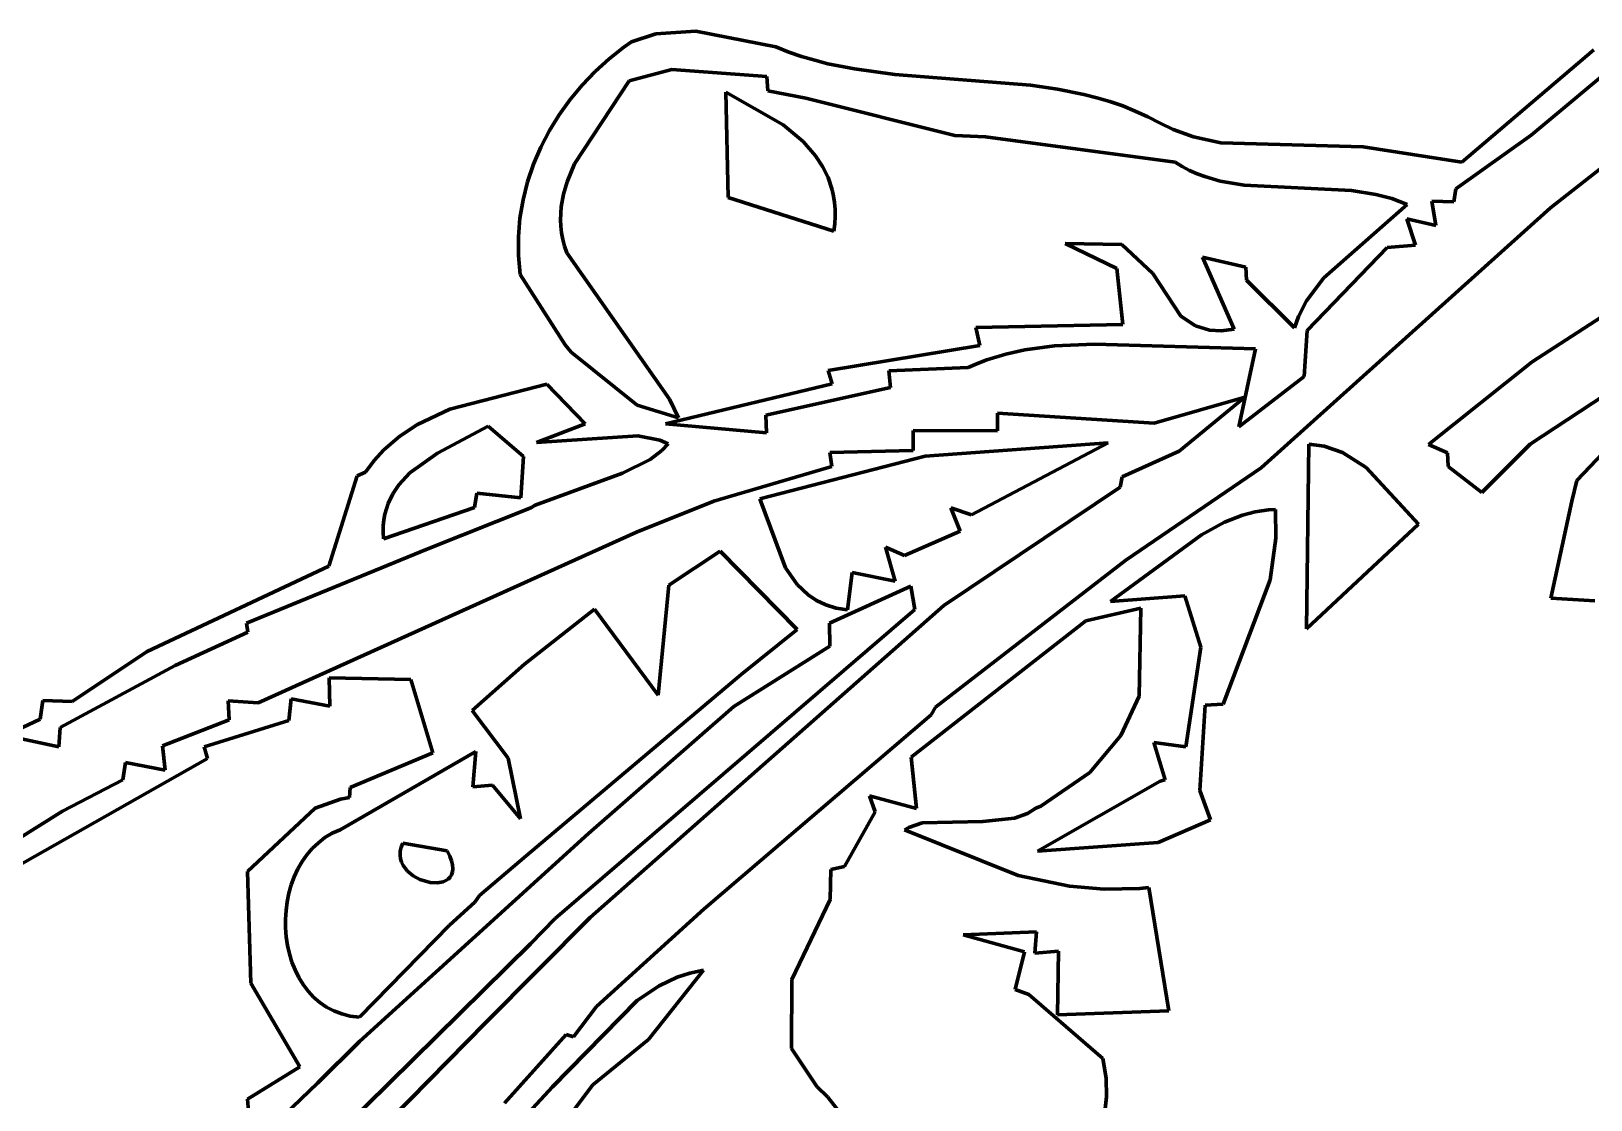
# Model space of a CAD drawing. Header units: millimetres. Extents: x 0 to 7.9, y 0 to 11.
# Drawn here: x 1.765 to 2.807, y 8.06 to 8.774 of the extents above; entities that cross this region are included whole.
import ezdxf

# ---------------------------------------------------------------- set-up
doc = ezdxf.new("R2010")
doc.units = ezdxf.units.MM
doc.layers.add('color#020202ff', color=7, linetype='CONTINUOUS', lineweight=100)
doc.layers.add('color#fefefeff', color=7, linetype='CONTINUOUS', lineweight=100)

msp = doc.modelspace()

# ---------------------------------------------------------------- linework, layer by layer
at = {"layer": 'color#020202ff'}
for p, q in [((2.1661, 8.7666), (2.1823, 8.772)), ((2.1823, 8.772), (2.2091, 8.7737)), ((2.2091, 8.7737), (2.2625, 8.7632)), ((2.1511, 8.7552), (2.1609, 8.763)), ((2.1609, 8.763), (2.1661, 8.7666)), ((2.2625, 8.7632), (2.2711, 8.7598)), ((2.7207, 8.6863), (2.8087, 8.7612)), ((2.1417, 8.7468), (2.1511, 8.7552)), ((2.2711, 8.7598), (2.2797, 8.7569)), ((2.2797, 8.7569), (2.2884, 8.7543)), ((2.2884, 8.7543), (2.2972, 8.752)), ((2.2972, 8.752), (2.315, 8.7485)), ((2.8299, 8.7569), (2.7669, 8.7044)), ((2.1646, 8.7406), (2.128, 8.6851)), ((2.1331, 8.7378), (2.1417, 8.7468)), ((2.1929, 8.7481), (2.1646, 8.7406)), ((2.2565, 8.7435), (2.1929, 8.7481)), ((2.2572, 8.734), (2.2565, 8.7435)), ((2.315, 8.7485), (2.3419, 8.7449)), ((2.3419, 8.7449), (2.4326, 8.7377)), ((2.125, 8.7282), (2.1331, 8.7378)), ((2.2306, 8.6626), (2.229, 8.7331)), ((2.229, 8.7331), (2.2674, 8.7113)), ((2.2824, 8.729), (2.2572, 8.734)), ((2.3819, 8.7042), (2.2824, 8.729)), ((2.4326, 8.7377), (2.4505, 8.7351)), ((2.4505, 8.7351), (2.4681, 8.7315)), ((2.4681, 8.7315), (2.4768, 8.7293)), ((2.4768, 8.7293), (2.4855, 8.7267)), ((2.1177, 8.718), (2.125, 8.7282)), ((2.4855, 8.7267), (2.4941, 8.7238)), ((2.4941, 8.7238), (2.5025, 8.7204)), ((2.5025, 8.7204), (2.5109, 8.7166)), ((2.1112, 8.7074), (2.1177, 8.718)), ((2.2674, 8.7113), (2.2807, 8.7001)), ((2.5109, 8.7166), (2.5192, 8.7123)), ((2.5192, 8.7123), (2.5279, 8.708)), ((2.1055, 8.6964), (2.1112, 8.7074)), ((2.2807, 8.7001), (2.289, 8.6905)), ((2.4025, 8.7033), (2.3819, 8.7042)), ((2.5291, 8.6862), (2.4025, 8.7033)), ((2.5279, 8.708), (2.5413, 8.7031)), ((2.5413, 8.7031), (2.5596, 8.6992)), ((2.5596, 8.6992), (2.6548, 8.6966)), ((2.7669, 8.7044), (2.7167, 8.6686)), ((2.1006, 8.685), (2.1055, 8.6964)), ((2.289, 8.6905), (2.2936, 8.6835)), ((2.6548, 8.6966), (2.7207, 8.6863)), ((2.7799, 8.6557), (2.8253, 8.6913)), ((2.0966, 8.6732), (2.1006, 8.685)), ((2.128, 8.6851), (2.123, 8.6731)), ((2.2936, 8.6835), (2.2973, 8.676)), ((2.5339, 8.6833), (2.5291, 8.6862)), ((2.5388, 8.6808), (2.5339, 8.6833)), ((2.5438, 8.6786), (2.5388, 8.6808)), ((2.5489, 8.6767), (2.5438, 8.6786)), ((2.0936, 8.6612), (2.0966, 8.6732)), ((2.123, 8.6731), (2.1206, 8.6649)), ((2.2973, 8.676), (2.3, 8.6679)), ((2.3, 8.6679), (2.301, 8.6637)), ((2.5592, 8.6737), (2.5489, 8.6767)), ((2.5752, 8.6709), (2.5592, 8.6737)), ((2.6469, 8.6673), (2.5752, 8.6709)), ((2.6632, 8.6647), (2.6469, 8.6673)), ((2.7167, 8.6686), (2.7153, 8.6599)), ((2.0915, 8.6489), (2.0936, 8.6612)), ((2.1191, 8.6565), (2.1186, 8.6479)), ((2.1206, 8.6649), (2.1191, 8.6565)), ((2.3012, 8.6402), (2.2306, 8.6626)), ((2.301, 8.6637), (2.3016, 8.6593)), ((2.3016, 8.6593), (2.302, 8.6548)), ((2.6284, 8.6091), (2.6842, 8.6581)), ((2.6738, 8.662), (2.6632, 8.6647)), ((2.6842, 8.6581), (2.6738, 8.662)), ((2.7153, 8.6599), (2.7005, 8.6602)), ((2.7005, 8.6602), (2.7032, 8.6439)), ((2.0905, 8.6364), (2.0915, 8.6489)), ((2.1186, 8.6479), (2.1188, 8.6436)), ((2.3021, 8.6501), (2.3018, 8.6452)), ((2.302, 8.6548), (2.3021, 8.6501)), ((2.5865, 8.4823), (2.7799, 8.6557)), ((2.7032, 8.6439), (2.6838, 8.6485)), ((2.6838, 8.6485), (2.6896, 8.6309)), ((2.0906, 8.6239), (2.0905, 8.6364)), ((2.1188, 8.6436), (2.1193, 8.6392)), ((2.1193, 8.6392), (2.1202, 8.6347)), ((2.3018, 8.6452), (2.3012, 8.6402)), ((2.1202, 8.6347), (2.1213, 8.6302)), ((2.1213, 8.6302), (2.1229, 8.6257)), ((2.1229, 8.6257), (2.1914, 8.5281)), ((2.4902, 8.6152), (2.4556, 8.6319)), ((2.4556, 8.6319), (2.4935, 8.6314)), ((2.4935, 8.6314), (2.5142, 8.6119)), ((2.6707, 8.6293), (2.6173, 8.5738)), ((2.6896, 8.6309), (2.6707, 8.6293)), ((2.0918, 8.6112), (2.0906, 8.6239)), ((2.4941, 8.5779), (2.4902, 8.6152)), ((2.5686, 8.5749), (2.5474, 8.6228)), ((2.5474, 8.6228), (2.5763, 8.6161)), ((2.5763, 8.6161), (2.5768, 8.6074)), ((2.1217, 8.5644), (2.0918, 8.6112)), ((2.5142, 8.6119), (2.5329, 8.5834)), ((2.5768, 8.6074), (2.6088, 8.5756)), ((2.6168, 8.5937), (2.6284, 8.6091)), ((2.6115, 8.5833), (2.6168, 8.5937)), ((2.8432, 8.602), (2.7675, 8.553)), ((2.5329, 8.5834), (2.5428, 8.577)), ((2.6088, 8.5756), (2.6115, 8.5833)), ((2.3961, 8.5759), (2.4941, 8.5779)), ((2.3986, 8.5639), (2.3961, 8.5759)), ((2.5428, 8.577), (2.5521, 8.5742)), ((2.5521, 8.5742), (2.5599, 8.5737)), ((2.5599, 8.5737), (2.5686, 8.5749)), ((2.6173, 8.5738), (2.6153, 8.5433)), ((2.1258, 8.5595), (2.1217, 8.5644)), ((2.2974, 8.5472), (2.3986, 8.5639)), ((2.4485, 8.5637), (2.4288, 8.5611)), ((2.4752, 8.5648), (2.4485, 8.5637)), ((2.5828, 8.5616), (2.4752, 8.5648)), ((2.7663, 8.498), (2.8759, 8.5702)), ((2.1699, 8.5241), (2.1258, 8.5595)), ((2.3971, 8.5519), (2.3909, 8.5492)), ((2.4033, 8.5543), (2.3971, 8.5519)), ((2.416, 8.5582), (2.4033, 8.5543)), ((2.4288, 8.5611), (2.416, 8.5582)), ((2.5717, 8.5095), (2.5828, 8.5616)), ((2.7675, 8.553), (2.6983, 8.4979)), ((2.3001, 8.5383), (2.2974, 8.5472)), ((2.3909, 8.5492), (2.338, 8.5469)), ((2.338, 8.5469), (2.3391, 8.5358)), ((2.6153, 8.5433), (2.5717, 8.5095)), ((2.0447, 8.5214), (2.1096, 8.538)), ((2.1096, 8.538), (2.135, 8.5116)), ((2.1888, 8.5117), (2.3001, 8.5383)), ((2.3391, 8.5358), (2.2557, 8.5173)), ((2.0232, 8.5112), (2.0447, 8.5214)), ((2.1975, 8.5156), (2.1699, 8.5241)), ((2.1914, 8.5281), (2.1975, 8.5156)), ((2.5151, 8.512), (2.5756, 8.5294)), ((2.5756, 8.5294), (2.5318, 8.4933)), ((2.8468, 8.5258), (2.7975, 8.4737)), ((2.0114, 8.5034), (2.0232, 8.5112)), ((2.135, 8.5116), (2.1027, 8.4992)), ((2.2563, 8.5056), (2.1888, 8.5117)), ((2.2557, 8.5173), (2.2563, 8.5056)), ((2.4104, 8.5069), (2.4105, 8.5187)), ((2.4105, 8.5187), (2.5151, 8.512)), ((2.0006, 8.4942), (2.0114, 8.5034)), ((2.0703, 8.51), (2.0365, 8.492)), ((2.0939, 8.4897), (2.0703, 8.51)), ((2.1027, 8.4992), (2.1702, 8.5036)), ((2.1702, 8.5036), (2.1849, 8.5006)), ((2.1849, 8.5006), (2.1905, 8.4983)), ((2.3541, 8.4937), (2.3542, 8.5071)), ((2.3542, 8.5071), (2.4104, 8.5069)), ((1.9942, 8.4872), (2.0006, 8.4942)), ((2.0365, 8.492), (2.0181, 8.4788)), ((2.0921, 8.4621), (2.0939, 8.4897)), ((2.1862, 8.4937), (2.1786, 8.4877)), ((2.1905, 8.4983), (2.1862, 8.4937)), ((2.3621, 8.4899), (2.2518, 8.4615)), ((2.2985, 8.4925), (2.3541, 8.4937)), ((2.2998, 8.483), (2.2985, 8.4925)), ((2.4845, 8.4988), (2.3621, 8.4899)), ((2.3932, 8.4508), (2.4845, 8.4988)), ((2.5318, 8.4933), (2.4938, 8.4763)), ((2.6184, 8.4981), (2.6168, 8.3747)), ((2.6286, 8.4967), (2.6184, 8.4981)), ((2.6408, 8.4925), (2.6286, 8.4967)), ((2.6567, 8.4825), (2.6408, 8.4925)), ((2.6983, 8.4979), (2.7111, 8.4923)), ((2.7111, 8.4923), (2.7115, 8.483)), ((2.7339, 8.4657), (2.7663, 8.498)), ((1.9828, 8.4769), (1.9884, 8.4794)), ((1.9884, 8.4794), (1.9942, 8.4872)), ((2.1786, 8.4877), (2.1601, 8.4786)), ((2.2211, 8.46), (2.2998, 8.483)), ((2.4961, 8.4206), (2.5865, 8.4823)), ((2.6917, 8.4445), (2.6567, 8.4825)), ((2.7115, 8.483), (2.7339, 8.4657)), ((1.9638, 8.4165), (1.9828, 8.4769)), ((2.0107, 8.4708), (2.0066, 8.4649)), ((2.0181, 8.4788), (2.0107, 8.4708)), ((2.1601, 8.4786), (2.1018, 8.4572)), ((2.4924, 8.4693), (2.3746, 8.3904)), ((2.4938, 8.4763), (2.4924, 8.4693)), ((2.7975, 8.4737), (2.7941, 8.4599)), ((2.0035, 8.4584), (2.0013, 8.4513)), ((2.0066, 8.4649), (2.0035, 8.4584)), ((2.0612, 8.4557), (2.0628, 8.4654)), ((2.0628, 8.4654), (2.0921, 8.4621)), ((2.1694, 8.4393), (2.2211, 8.46)), ((2.2518, 8.4615), (2.2688, 8.4154)), ((2.7941, 8.4599), (2.7801, 8.3953)), ((2.0004, 8.4348), (2.0612, 8.4557)), ((2.0013, 8.4513), (2.0006, 8.4474)), ((2.0988, 8.4555), (2.0301, 8.4282)), ((2.1018, 8.4572), (2.0988, 8.4555)), ((2.3855, 8.44), (2.3794, 8.4554)), ((2.3794, 8.4554), (2.3932, 8.4508)), ((2.5741, 8.4507), (2.562, 8.446)), ((2.5826, 8.4529), (2.5741, 8.4507)), ((2.5915, 8.4541), (2.5826, 8.4529)), ((2.5961, 8.4543), (2.5915, 8.4541)), ((2.5964, 8.4352), (2.5961, 8.4543)), ((1.9168, 8.3254), (2.1694, 8.4393)), ((2.0003, 8.4434), (2.0002, 8.4392)), ((2.0002, 8.4392), (2.0004, 8.4348)), ((2.0006, 8.4474), (2.0003, 8.4434)), ((2.3483, 8.4237), (2.3855, 8.44)), ((2.5468, 8.4374), (2.486, 8.3929)), ((2.562, 8.446), (2.5468, 8.4374)), ((2.6168, 8.3747), (2.6917, 8.4445)), ((2.0301, 8.4282), (1.9089, 8.3784)), ((2.3421, 8.4065), (2.3357, 8.4292)), ((2.3357, 8.4292), (2.3483, 8.4237)), ((2.5926, 8.4074), (2.5964, 8.4352)), ((1.8425, 8.3597), (1.9638, 8.4165)), ((2.2252, 8.4266), (2.1909, 8.4038)), ((2.2767, 8.3743), (2.2252, 8.4266)), ((2.3691, 8.3224), (2.4961, 8.4206)), ((2.2688, 8.4154), (2.2768, 8.4043)), ((2.3104, 8.3875), (2.3134, 8.4123)), ((2.3134, 8.4123), (2.3421, 8.4065)), ((2.5611, 8.3245), (2.5926, 8.4074)), ((2.1909, 8.4038), (2.1839, 8.3305)), ((2.2768, 8.4043), (2.2841, 8.3975)), ((2.2841, 8.3975), (2.2897, 8.3937)), ((2.3525, 8.4033), (2.2984, 8.3784)), ((2.3553, 8.3877), (2.3525, 8.4033)), ((2.486, 8.3929), (2.5355, 8.3968)), ((2.5355, 8.3968), (2.5464, 8.3624)), ((2.1413, 8.3878), (2.0946, 8.3511)), ((2.1151, 8.1813), (2.3553, 8.3877)), ((2.3746, 8.3904), (2.1385, 8.1819)), ((2.1839, 8.3305), (2.1413, 8.3878)), ((2.2897, 8.3937), (2.2959, 8.3907)), ((2.2959, 8.3907), (2.3028, 8.3886)), ((2.3028, 8.3886), (2.3104, 8.3875)), ((2.5062, 8.3885), (2.4696, 8.3801)), ((2.5052, 8.3298), (2.5062, 8.3885)), ((2.7801, 8.3953), (2.8094, 8.3934)), ((1.9089, 8.3784), (1.9098, 8.3726)), ((2.2984, 8.3784), (2.2986, 8.3632)), ((2.4696, 8.3801), (2.3529, 8.289)), ((1.9098, 8.3726), (1.8612, 8.3502)), ((2.2392, 8.3442), (2.2767, 8.3743)), ((1.7925, 8.3262), (1.8425, 8.3597)), ((2.2986, 8.3632), (2.2343, 8.3228)), ((2.5464, 8.3624), (2.5362, 8.296)), ((1.8612, 8.3502), (1.7845, 8.3088)), ((2.0946, 8.3511), (2.0597, 8.3201)), ((2.0957, 8.2232), (2.2392, 8.3442)), ((2.0186, 8.3408), (1.9642, 8.342)), ((1.9642, 8.342), (1.9646, 8.3232)), ((2.0334, 8.292), (2.0186, 8.3408)), ((1.7712, 8.3145), (1.773, 8.3269)), ((1.773, 8.3269), (1.7925, 8.3262)), ((1.8974, 8.314), (1.8966, 8.3266)), ((1.8966, 8.3266), (1.9168, 8.3254)), ((1.9387, 8.3279), (1.9373, 8.3135)), ((1.9646, 8.3232), (1.9387, 8.3279)), ((2.2343, 8.3228), (2.1374, 8.2381)), ((2.4929, 8.3036), (2.5052, 8.3298)), ((2.5457, 8.2669), (2.5492, 8.3238)), ((2.5492, 8.3238), (2.5611, 8.3245)), ((1.7016, 8.2817), (1.7712, 8.3145)), ((1.8528, 8.2967), (1.8974, 8.314)), ((1.9373, 8.3135), (1.8806, 8.296)), ((2.0597, 8.3201), (2.0837, 8.2883)), ((2.2146, 8.1877), (2.3662, 8.3174)), ((2.3662, 8.3174), (2.3691, 8.3224)), ((1.7835, 8.2959), (1.7556, 8.3019)), ((1.7845, 8.3088), (1.7835, 8.2959)), ((2.4722, 8.2788), (2.4929, 8.3036)), ((1.8547, 8.2803), (1.8528, 8.2967)), ((1.8806, 8.296), (1.8828, 8.2882)), ((2.0621, 8.2928), (1.9714, 8.2406)), ((1.9782, 8.2687), (2.0334, 8.292)), ((2.06, 8.2693), (2.0621, 8.2928)), ((2.5362, 8.296), (2.515, 8.2989)), ((2.515, 8.2989), (2.5224, 8.2739)), ((1.8828, 8.2882), (1.7477, 8.2116)), ((1.8264, 8.274), (1.828, 8.2855)), ((1.828, 8.2855), (1.8547, 8.2803)), ((2.0837, 8.2883), (2.0919, 8.2479)), ((2.3529, 8.289), (2.3565, 8.2548)), ((1.786, 8.253), (1.8264, 8.274)), ((2.5191, 8.2731), (2.4373, 8.2263)), ((2.4394, 8.2564), (2.4722, 8.2788)), ((2.5224, 8.2739), (2.5191, 8.2731)), ((1.9548, 8.2549), (1.9717, 8.2611)), ((1.9717, 8.2611), (1.9778, 8.2622)), ((1.9778, 8.2622), (1.9782, 8.2687)), ((2.0732, 8.2704), (2.06, 8.2693)), ((2.0919, 8.2479), (2.0732, 8.2704)), ((2.3565, 8.2548), (2.325, 8.2632)), ((2.325, 8.2632), (2.3289, 8.2525)), ((2.5527, 8.2472), (2.5457, 8.2669)), ((1.7189, 8.2111), (1.786, 8.253)), ((1.9095, 8.2126), (1.9548, 8.2549)), ((2.3289, 8.2525), (2.3082, 8.2161)), ((2.4219, 8.2483), (2.4306, 8.2515)), ((2.4306, 8.2515), (2.4361, 8.2549)), ((2.4361, 8.2549), (2.4394, 8.2564)), ((1.9714, 8.2406), (1.9661, 8.2382)), ((2.3484, 8.2405), (2.3513, 8.242)), ((2.4244, 8.21), (2.3484, 8.2405)), ((2.3513, 8.242), (2.3602, 8.2451)), ((2.3602, 8.2451), (2.4006, 8.2462)), ((2.4006, 8.2462), (2.4219, 8.2483)), ((2.5177, 8.232), (2.5527, 8.2472)), ((1.9569, 8.2319), (1.9528, 8.2281)), ((1.9613, 8.2353), (1.9569, 8.2319)), ((1.9661, 8.2382), (1.9613, 8.2353)), ((2.1374, 8.2381), (1.9844, 8.0993)), ((2.0122, 8.2289), (2.0133, 8.2316)), ((2.0133, 8.2316), (2.043, 8.2265)), ((2.4373, 8.2263), (2.5177, 8.232)), ((1.946, 8.2193), (1.9432, 8.2144)), ((1.9492, 8.2239), (1.946, 8.2193)), ((1.9528, 8.2281), (1.9492, 8.2239)), ((2.0115, 8.2237), (2.0116, 8.2262)), ((2.0118, 8.2212), (2.0115, 8.2237)), ((2.0116, 8.2262), (2.0122, 8.2289)), ((2.0125, 8.219), (2.0118, 8.2212)), ((2.0135, 8.2168), (2.0125, 8.219)), ((2.043, 8.2265), (2.0447, 8.223)), ((2.0447, 8.223), (2.0458, 8.2199)), ((2.0458, 8.2199), (2.0465, 8.2171)), ((2.0646, 8.1967), (2.0957, 8.2232)), ((1.9118, 8.1382), (1.9095, 8.2126)), ((1.9408, 8.2092), (1.9388, 8.2038)), ((1.9432, 8.2144), (1.9408, 8.2092)), ((2.0164, 8.213), (2.0135, 8.2168)), ((2.0202, 8.2098), (2.0164, 8.213)), ((2.0246, 8.2074), (2.0202, 8.2098)), ((2.0449, 8.2089), (2.0436, 8.2076)), ((2.0458, 8.2105), (2.0449, 8.2089)), ((2.0464, 8.2124), (2.0458, 8.2105)), ((2.0467, 8.2146), (2.0464, 8.2124)), ((2.0465, 8.2171), (2.0467, 8.2146)), ((2.2991, 8.214), (2.2987, 8.194)), ((2.3082, 8.2161), (2.2991, 8.214)), ((2.4586, 8.2029), (2.4244, 8.21)), ((1.9373, 8.1982), (1.9361, 8.1925)), ((1.9388, 8.2038), (1.9373, 8.1982)), ((2.0316, 8.2054), (2.0246, 8.2074)), ((2.0362, 8.2051), (2.0316, 8.2054)), ((2.0403, 8.2058), (2.0362, 8.2051)), ((2.042, 8.2066), (2.0403, 8.2058)), ((2.0436, 8.2076), (2.042, 8.2066)), ((2.4818, 8.2009), (2.4586, 8.2029)), ((2.5055, 8.2014), (2.4818, 8.2009)), ((2.5115, 8.202), (2.5055, 8.2014)), ((2.5249, 8.1197), (2.5115, 8.202)), ((1.9361, 8.1925), (1.9353, 8.1867)), ((2.0445, 8.1768), (2.0615, 8.1922)), ((2.0615, 8.1922), (2.0646, 8.1967)), ((2.1426, 8.1226), (2.2146, 8.1877)), ((2.2987, 8.194), (2.2731, 8.1405)), ((1.9353, 8.1867), (1.935, 8.1808)), ((1.935, 8.1808), (1.935, 8.175)), ((1.9844, 8.1154), (2.0445, 8.1768)), ((2.1385, 8.1819), (2.0688, 8.1118)), ((2.0987, 8.1645), (2.1151, 8.1813)), ((1.935, 8.175), (1.9355, 8.1691)), ((1.9355, 8.1691), (1.9363, 8.1634)), ((2.3876, 8.1704), (2.4365, 8.1725)), ((2.4285, 8.1591), (2.3876, 8.1704)), ((2.4365, 8.1725), (2.4355, 8.1582)), ((1.9363, 8.1634), (1.9376, 8.1577)), ((1.9376, 8.1577), (1.9393, 8.1522)), ((1.973, 8.0407), (2.0987, 8.1645)), ((2.4223, 8.134), (2.4285, 8.1591)), ((2.4355, 8.1582), (2.4513, 8.1595)), ((2.4513, 8.1595), (2.4506, 8.1171)), ((1.9393, 8.1522), (1.9414, 8.147)), ((1.9414, 8.147), (1.9438, 8.142)), ((2.1775, 8.1005), (2.2141, 8.1469)), ((2.2141, 8.1469), (2.205, 8.1449)), ((1.9445, 8.0824), (1.9118, 8.1382)), ((1.9438, 8.142), (1.9467, 8.1373)), ((1.9467, 8.1373), (1.95, 8.1329)), ((2.1845, 8.1364), (2.1699, 8.1265)), ((2.1965, 8.1421), (2.1845, 8.1364)), ((2.205, 8.1449), (2.1965, 8.1421)), ((2.2731, 8.1405), (2.2729, 8.0945)), ((1.95, 8.1329), (1.9537, 8.1289)), ((1.9537, 8.1289), (1.9578, 8.1253)), ((1.9578, 8.1253), (1.9623, 8.1222)), ((2.1699, 8.1265), (2.1132, 8.0689)), ((2.4314, 8.1306), (2.4223, 8.134)), ((2.4809, 8.0878), (2.4314, 8.1306)), ((1.9623, 8.1222), (1.9672, 8.1196)), ((1.9672, 8.1196), (1.9725, 8.1176)), ((1.9725, 8.1176), (1.9782, 8.1162)), ((1.9782, 8.1162), (1.9844, 8.1154)), ((2.1274, 8.1023), (2.1426, 8.1226)), ((2.4506, 8.1171), (2.5249, 8.1197)), ((2.0688, 8.1118), (1.8221, 7.862)), ((1.9844, 8.0993), (1.9566, 8.0717)), ((2.0813, 8.058), (2.1225, 8.1038)), ((2.1225, 8.1038), (2.1274, 8.1023)), ((2.1402, 8.0703), (2.1775, 8.1005)), ((2.2729, 8.0945), (2.2899, 8.0691)), ((2.483, 8.0748), (2.4809, 8.0878)), ((1.9096, 8.0606), (1.9445, 8.0824)), ((2.4834, 8.0623), (2.483, 8.0748)), ((1.9566, 8.0717), (1.9282, 8.0444)), ((2.1132, 8.0689), (2.0723, 8.0246)), ((2.0856, 7.9977), (2.1402, 8.0703)), ((2.2899, 8.0691), (2.2972, 8.0621)), ((2.4814, 8.0461), (2.4834, 8.0623)), ((1.9108, 8.0473), (1.9096, 8.0606)), ((2.2972, 8.0621), (2.3415, 8.0056))]:
    msp.add_line(p, q, dxfattribs=at)
at = {"layer": 'color#fefefeff'}
for p, q in [((2.1823, 8.772), (2.1661, 8.7666)), ((2.2091, 8.7737), (2.1823, 8.772)), ((2.2625, 8.7632), (2.2091, 8.7737)), ((2.1609, 8.763), (2.1511, 8.7552)), ((2.1661, 8.7666), (2.1609, 8.763)), ((2.2711, 8.7598), (2.2625, 8.7632)), ((2.8087, 8.7612), (2.7207, 8.6863)), ((2.1511, 8.7552), (2.1417, 8.7468)), ((2.2797, 8.7569), (2.2711, 8.7598)), ((2.2884, 8.7543), (2.2797, 8.7569)), ((2.2972, 8.752), (2.2884, 8.7543)), ((2.315, 8.7485), (2.2972, 8.752)), ((2.7669, 8.7044), (2.8299, 8.7569)), ((2.128, 8.6851), (2.1646, 8.7406)), ((2.1417, 8.7468), (2.1331, 8.7378)), ((2.1646, 8.7406), (2.1929, 8.7481)), ((2.1929, 8.7481), (2.2565, 8.7435)), ((2.2565, 8.7435), (2.2572, 8.734)), ((2.3419, 8.7449), (2.315, 8.7485)), ((2.4326, 8.7377), (2.3419, 8.7449)), ((2.1331, 8.7378), (2.125, 8.7282)), ((2.2674, 8.7113), (2.229, 8.7331)), ((2.229, 8.7331), (2.2306, 8.6626)), ((2.2572, 8.734), (2.2824, 8.729)), ((2.2824, 8.729), (2.3819, 8.7042)), ((2.4505, 8.7351), (2.4326, 8.7377)), ((2.4681, 8.7315), (2.4505, 8.7351)), ((2.4768, 8.7293), (2.4681, 8.7315)), ((2.4855, 8.7267), (2.4768, 8.7293)), ((2.125, 8.7282), (2.1177, 8.718)), ((2.4941, 8.7238), (2.4855, 8.7267)), ((2.5025, 8.7204), (2.4941, 8.7238)), ((2.5109, 8.7166), (2.5025, 8.7204)), ((2.1177, 8.718), (2.1112, 8.7074)), ((2.2807, 8.7001), (2.2674, 8.7113)), ((2.5192, 8.7123), (2.5109, 8.7166)), ((2.5279, 8.708), (2.5192, 8.7123)), ((2.1112, 8.7074), (2.1055, 8.6964)), ((2.289, 8.6905), (2.2807, 8.7001)), ((2.3819, 8.7042), (2.4025, 8.7033)), ((2.4025, 8.7033), (2.5291, 8.6862)), ((2.5413, 8.7031), (2.5279, 8.708)), ((2.5596, 8.6992), (2.5413, 8.7031)), ((2.6548, 8.6966), (2.5596, 8.6992)), ((2.7167, 8.6686), (2.7669, 8.7044)), ((2.1055, 8.6964), (2.1006, 8.685)), ((2.2936, 8.6835), (2.289, 8.6905)), ((2.7207, 8.6863), (2.6548, 8.6966)), ((2.8253, 8.6913), (2.7799, 8.6557)), ((2.1006, 8.685), (2.0966, 8.6732)), ((2.123, 8.6731), (2.128, 8.6851)), ((2.2973, 8.676), (2.2936, 8.6835)), ((2.5291, 8.6862), (2.5339, 8.6833)), ((2.5339, 8.6833), (2.5388, 8.6808)), ((2.5388, 8.6808), (2.5438, 8.6786)), ((2.5438, 8.6786), (2.5489, 8.6767)), ((2.0966, 8.6732), (2.0936, 8.6612)), ((2.1206, 8.6649), (2.123, 8.6731)), ((2.3, 8.6679), (2.2973, 8.676)), ((2.301, 8.6637), (2.3, 8.6679)), ((2.5489, 8.6767), (2.5592, 8.6737)), ((2.5592, 8.6737), (2.5752, 8.6709)), ((2.5752, 8.6709), (2.6469, 8.6673)), ((2.6469, 8.6673), (2.6632, 8.6647)), ((2.7153, 8.6599), (2.7167, 8.6686)), ((2.0936, 8.6612), (2.0915, 8.6489)), ((2.1186, 8.6479), (2.1191, 8.6565)), ((2.1191, 8.6565), (2.1206, 8.6649)), ((2.2306, 8.6626), (2.3012, 8.6402)), ((2.3016, 8.6593), (2.301, 8.6637)), ((2.302, 8.6548), (2.3016, 8.6593)), ((2.6842, 8.6581), (2.6284, 8.6091)), ((2.6632, 8.6647), (2.6738, 8.662)), ((2.6738, 8.662), (2.6842, 8.6581)), ((2.7032, 8.6439), (2.7005, 8.6602)), ((2.7005, 8.6602), (2.7153, 8.6599)), ((2.0915, 8.6489), (2.0905, 8.6364)), ((2.1188, 8.6436), (2.1186, 8.6479)), ((2.3018, 8.6452), (2.3021, 8.6501)), ((2.3021, 8.6501), (2.302, 8.6548)), ((2.7799, 8.6557), (2.5865, 8.4823)), ((2.6896, 8.6309), (2.6838, 8.6485)), ((2.6838, 8.6485), (2.7032, 8.6439)), ((2.0905, 8.6364), (2.0906, 8.6239)), ((2.1193, 8.6392), (2.1188, 8.6436)), ((2.1202, 8.6347), (2.1193, 8.6392)), ((2.3012, 8.6402), (2.3018, 8.6452)), ((2.1213, 8.6302), (2.1202, 8.6347)), ((2.1229, 8.6257), (2.1213, 8.6302)), ((2.1914, 8.5281), (2.1229, 8.6257)), ((2.4935, 8.6314), (2.4556, 8.6319)), ((2.4556, 8.6319), (2.4902, 8.6152)), ((2.5142, 8.6119), (2.4935, 8.6314)), ((2.6173, 8.5738), (2.6707, 8.6293)), ((2.6707, 8.6293), (2.6896, 8.6309)), ((2.0906, 8.6239), (2.0918, 8.6112)), ((2.4902, 8.6152), (2.4941, 8.5779)), ((2.5763, 8.6161), (2.5474, 8.6228)), ((2.5474, 8.6228), (2.5686, 8.5749)), ((2.5768, 8.6074), (2.5763, 8.6161)), ((2.0918, 8.6112), (2.1217, 8.5644)), ((2.5329, 8.5834), (2.5142, 8.6119)), ((2.6088, 8.5756), (2.5768, 8.6074)), ((2.6284, 8.6091), (2.6168, 8.5937)), ((2.6168, 8.5937), (2.6115, 8.5833)), ((2.7675, 8.553), (2.8432, 8.602)), ((2.5428, 8.577), (2.5329, 8.5834)), ((2.6115, 8.5833), (2.6088, 8.5756)), ((2.4941, 8.5779), (2.3961, 8.5759)), ((2.3961, 8.5759), (2.3986, 8.5639)), ((2.5521, 8.5742), (2.5428, 8.577)), ((2.5599, 8.5737), (2.5521, 8.5742)), ((2.5686, 8.5749), (2.5599, 8.5737)), ((2.6153, 8.5433), (2.6173, 8.5738)), ((2.1217, 8.5644), (2.1258, 8.5595)), ((2.3986, 8.5639), (2.2974, 8.5472)), ((2.4288, 8.5611), (2.4485, 8.5637)), ((2.4485, 8.5637), (2.4752, 8.5648)), ((2.4752, 8.5648), (2.5828, 8.5616)), ((2.8759, 8.5702), (2.7663, 8.498)), ((2.1258, 8.5595), (2.1699, 8.5241)), ((2.3909, 8.5492), (2.3971, 8.5519)), ((2.3971, 8.5519), (2.4033, 8.5543)), ((2.4033, 8.5543), (2.416, 8.5582)), ((2.416, 8.5582), (2.4288, 8.5611)), ((2.5828, 8.5616), (2.5717, 8.5095)), ((2.6983, 8.4979), (2.7675, 8.553)), ((2.2974, 8.5472), (2.3001, 8.5383)), ((2.338, 8.5469), (2.3909, 8.5492)), ((2.3391, 8.5358), (2.338, 8.5469)), ((2.5717, 8.5095), (2.6153, 8.5433)), ((2.1096, 8.538), (2.0447, 8.5214)), ((2.135, 8.5116), (2.1096, 8.538)), ((2.3001, 8.5383), (2.1888, 8.5117)), ((2.2557, 8.5173), (2.3391, 8.5358)), ((2.0447, 8.5214), (2.0232, 8.5112)), ((2.1699, 8.5241), (2.1975, 8.5156)), ((2.1975, 8.5156), (2.1914, 8.5281)), ((2.5756, 8.5294), (2.5151, 8.512)), ((2.5318, 8.4933), (2.5756, 8.5294)), ((2.7975, 8.4737), (2.8468, 8.5258)), ((2.0232, 8.5112), (2.0114, 8.5034)), ((2.1027, 8.4992), (2.135, 8.5116)), ((2.1888, 8.5117), (2.2563, 8.5056)), ((2.2563, 8.5056), (2.2557, 8.5173)), ((2.4105, 8.5187), (2.4104, 8.5069)), ((2.5151, 8.512), (2.4105, 8.5187)), ((2.0114, 8.5034), (2.0006, 8.4942)), ((2.0365, 8.492), (2.0703, 8.51)), ((2.0703, 8.51), (2.0939, 8.4897)), ((2.1702, 8.5036), (2.1027, 8.4992)), ((2.1849, 8.5006), (2.1702, 8.5036)), ((2.1905, 8.4983), (2.1849, 8.5006)), ((2.3542, 8.5071), (2.3541, 8.4937)), ((2.4104, 8.5069), (2.3542, 8.5071)), ((2.0006, 8.4942), (1.9942, 8.4872)), ((2.0181, 8.4788), (2.0365, 8.492)), ((2.0939, 8.4897), (2.0921, 8.4621)), ((2.1786, 8.4877), (2.1862, 8.4937)), ((2.1862, 8.4937), (2.1905, 8.4983)), ((2.2518, 8.4615), (2.3621, 8.4899)), ((2.3541, 8.4937), (2.2985, 8.4925)), ((2.2985, 8.4925), (2.2998, 8.483)), ((2.3621, 8.4899), (2.4845, 8.4988)), ((2.4845, 8.4988), (2.3932, 8.4508)), ((2.4938, 8.4763), (2.5318, 8.4933)), ((2.6168, 8.3747), (2.6184, 8.4981)), ((2.6184, 8.4981), (2.6286, 8.4967)), ((2.6286, 8.4967), (2.6408, 8.4925)), ((2.6408, 8.4925), (2.6567, 8.4825)), ((2.7111, 8.4923), (2.6983, 8.4979)), ((2.7115, 8.483), (2.7111, 8.4923)), ((2.7663, 8.498), (2.7339, 8.4657)), ((1.9884, 8.4794), (1.9828, 8.4769)), ((1.9942, 8.4872), (1.9884, 8.4794)), ((2.1601, 8.4786), (2.1786, 8.4877)), ((2.2998, 8.483), (2.2211, 8.46)), ((2.5865, 8.4823), (2.4961, 8.4206)), ((2.6567, 8.4825), (2.6917, 8.4445)), ((2.7339, 8.4657), (2.7115, 8.483)), ((1.9828, 8.4769), (1.9638, 8.4165)), ((2.0066, 8.4649), (2.0107, 8.4708)), ((2.0107, 8.4708), (2.0181, 8.4788)), ((2.1018, 8.4572), (2.1601, 8.4786)), ((2.3746, 8.3904), (2.4924, 8.4693)), ((2.4924, 8.4693), (2.4938, 8.4763)), ((2.7941, 8.4599), (2.7975, 8.4737)), ((2.0013, 8.4513), (2.0035, 8.4584)), ((2.0035, 8.4584), (2.0066, 8.4649)), ((2.0628, 8.4654), (2.0612, 8.4557)), ((2.0921, 8.4621), (2.0628, 8.4654)), ((2.2211, 8.46), (2.1694, 8.4393)), ((2.2688, 8.4154), (2.2518, 8.4615)), ((2.7801, 8.3953), (2.7941, 8.4599)), ((2.0612, 8.4557), (2.0004, 8.4348)), ((2.0006, 8.4474), (2.0013, 8.4513)), ((2.0301, 8.4282), (2.0988, 8.4555)), ((2.0988, 8.4555), (2.1018, 8.4572)), ((2.3932, 8.4508), (2.3794, 8.4554)), ((2.3794, 8.4554), (2.3855, 8.44)), ((2.562, 8.446), (2.5741, 8.4507)), ((2.5741, 8.4507), (2.5826, 8.4529)), ((2.5826, 8.4529), (2.5915, 8.4541)), ((2.5915, 8.4541), (2.5961, 8.4543)), ((2.5961, 8.4543), (2.5964, 8.4352)), ((2.1694, 8.4393), (1.9168, 8.3254)), ((2.0002, 8.4392), (2.0003, 8.4434)), ((2.0004, 8.4348), (2.0002, 8.4392)), ((2.0003, 8.4434), (2.0006, 8.4474)), ((2.3855, 8.44), (2.3483, 8.4237)), ((2.486, 8.3929), (2.5468, 8.4374)), ((2.5468, 8.4374), (2.562, 8.446)), ((2.6917, 8.4445), (2.6168, 8.3747)), ((1.9089, 8.3784), (2.0301, 8.4282)), ((2.3483, 8.4237), (2.3357, 8.4292)), ((2.3357, 8.4292), (2.3421, 8.4065)), ((2.5964, 8.4352), (2.5926, 8.4074)), ((1.9638, 8.4165), (1.8425, 8.3597)), ((2.1909, 8.4038), (2.2252, 8.4266)), ((2.2252, 8.4266), (2.2767, 8.3743)), ((2.4961, 8.4206), (2.3691, 8.3224)), ((2.2768, 8.4043), (2.2688, 8.4154)), ((2.3134, 8.4123), (2.3104, 8.3875)), ((2.3421, 8.4065), (2.3134, 8.4123)), ((2.5926, 8.4074), (2.5611, 8.3245)), ((2.1839, 8.3305), (2.1909, 8.4038)), ((2.2841, 8.3975), (2.2768, 8.4043)), ((2.2897, 8.3937), (2.2841, 8.3975)), ((2.2984, 8.3784), (2.3525, 8.4033)), ((2.3525, 8.4033), (2.3553, 8.3877)), ((2.5355, 8.3968), (2.486, 8.3929)), ((2.5464, 8.3624), (2.5355, 8.3968)), ((2.0946, 8.3511), (2.1413, 8.3878)), ((2.3553, 8.3877), (2.1151, 8.1813)), ((2.1385, 8.1819), (2.3746, 8.3904)), ((2.1413, 8.3878), (2.1839, 8.3305)), ((2.2959, 8.3907), (2.2897, 8.3937)), ((2.3028, 8.3886), (2.2959, 8.3907)), ((2.3104, 8.3875), (2.3028, 8.3886)), ((2.4696, 8.3801), (2.5062, 8.3885)), ((2.5062, 8.3885), (2.5052, 8.3298)), ((2.8094, 8.3934), (2.7801, 8.3953)), ((1.9098, 8.3726), (1.9089, 8.3784)), ((2.2986, 8.3632), (2.2984, 8.3784)), ((2.3529, 8.289), (2.4696, 8.3801)), ((1.8612, 8.3502), (1.9098, 8.3726)), ((2.2767, 8.3743), (2.2392, 8.3442)), ((1.8425, 8.3597), (1.7925, 8.3262)), ((2.2343, 8.3228), (2.2986, 8.3632)), ((2.5362, 8.296), (2.5464, 8.3624)), ((1.7845, 8.3088), (1.8612, 8.3502)), ((2.0597, 8.3201), (2.0946, 8.3511)), ((2.2392, 8.3442), (2.0957, 8.2232)), ((1.9646, 8.3232), (1.9642, 8.342)), ((1.9642, 8.342), (2.0186, 8.3408)), ((2.0186, 8.3408), (2.0334, 8.292)), ((1.773, 8.3269), (1.7712, 8.3145)), ((1.7925, 8.3262), (1.773, 8.3269)), ((1.9168, 8.3254), (1.8966, 8.3266)), ((1.8966, 8.3266), (1.8974, 8.314)), ((1.9373, 8.3135), (1.9387, 8.3279)), ((1.9387, 8.3279), (1.9646, 8.3232)), ((2.1374, 8.2381), (2.2343, 8.3228)), ((2.5052, 8.3298), (2.4929, 8.3036)), ((2.5492, 8.3238), (2.5457, 8.2669)), ((2.5611, 8.3245), (2.5492, 8.3238)), ((1.7712, 8.3145), (1.7016, 8.2817)), ((1.8974, 8.314), (1.8528, 8.2967)), ((1.8806, 8.296), (1.9373, 8.3135)), ((2.0837, 8.2883), (2.0597, 8.3201)), ((2.3662, 8.3174), (2.2146, 8.1877)), ((2.3691, 8.3224), (2.3662, 8.3174)), ((1.7556, 8.3019), (1.7835, 8.2959)), ((1.7835, 8.2959), (1.7845, 8.3088)), ((2.4929, 8.3036), (2.4722, 8.2788)), ((1.8528, 8.2967), (1.8547, 8.2803)), ((1.8828, 8.2882), (1.8806, 8.296)), ((1.9714, 8.2406), (2.0621, 8.2928)), ((2.0334, 8.292), (1.9782, 8.2687)), ((2.0621, 8.2928), (2.06, 8.2693)), ((2.5224, 8.2739), (2.515, 8.2989)), ((2.515, 8.2989), (2.5362, 8.296)), ((1.7477, 8.2116), (1.8828, 8.2882)), ((1.828, 8.2855), (1.8264, 8.274)), ((1.8547, 8.2803), (1.828, 8.2855)), ((2.0919, 8.2479), (2.0837, 8.2883)), ((2.3565, 8.2548), (2.3529, 8.289)), ((1.8264, 8.274), (1.786, 8.253)), ((2.4373, 8.2263), (2.5191, 8.2731)), ((2.4722, 8.2788), (2.4394, 8.2564)), ((2.5191, 8.2731), (2.5224, 8.2739)), ((1.9717, 8.2611), (1.9548, 8.2549)), ((1.9778, 8.2622), (1.9717, 8.2611)), ((1.9782, 8.2687), (1.9778, 8.2622)), ((2.06, 8.2693), (2.0732, 8.2704)), ((2.0732, 8.2704), (2.0919, 8.2479)), ((2.3289, 8.2525), (2.325, 8.2632)), ((2.325, 8.2632), (2.3565, 8.2548)), ((2.5457, 8.2669), (2.5527, 8.2472)), ((1.786, 8.253), (1.7189, 8.2111)), ((1.9548, 8.2549), (1.9095, 8.2126)), ((2.3082, 8.2161), (2.3289, 8.2525)), ((2.4306, 8.2515), (2.4219, 8.2483)), ((2.4361, 8.2549), (2.4306, 8.2515)), ((2.4394, 8.2564), (2.4361, 8.2549)), ((1.9661, 8.2382), (1.9714, 8.2406)), ((2.3513, 8.242), (2.3484, 8.2405)), ((2.3484, 8.2405), (2.4244, 8.21)), ((2.3602, 8.2451), (2.3513, 8.242)), ((2.4006, 8.2462), (2.3602, 8.2451)), ((2.4219, 8.2483), (2.4006, 8.2462)), ((2.5527, 8.2472), (2.5177, 8.232)), ((1.9528, 8.2281), (1.9569, 8.2319)), ((1.9569, 8.2319), (1.9613, 8.2353)), ((1.9613, 8.2353), (1.9661, 8.2382)), ((1.9844, 8.0993), (2.1374, 8.2381)), ((2.0133, 8.2316), (2.0122, 8.2289)), ((2.043, 8.2265), (2.0133, 8.2316)), ((2.5177, 8.232), (2.4373, 8.2263)), ((1.9432, 8.2144), (1.946, 8.2193)), ((1.946, 8.2193), (1.9492, 8.2239)), ((1.9492, 8.2239), (1.9528, 8.2281)), ((2.0116, 8.2262), (2.0115, 8.2237)), ((2.0115, 8.2237), (2.0118, 8.2212)), ((2.0122, 8.2289), (2.0116, 8.2262)), ((2.0118, 8.2212), (2.0125, 8.219)), ((2.0125, 8.219), (2.0135, 8.2168)), ((2.0447, 8.223), (2.043, 8.2265)), ((2.0458, 8.2199), (2.0447, 8.223)), ((2.0465, 8.2171), (2.0458, 8.2199)), ((2.0957, 8.2232), (2.0646, 8.1967)), ((1.9095, 8.2126), (1.9118, 8.1382)), ((1.9388, 8.2038), (1.9408, 8.2092)), ((1.9408, 8.2092), (1.9432, 8.2144)), ((2.0135, 8.2168), (2.0164, 8.213)), ((2.0164, 8.213), (2.0202, 8.2098)), ((2.0202, 8.2098), (2.0246, 8.2074)), ((2.0436, 8.2076), (2.0449, 8.2089)), ((2.0449, 8.2089), (2.0458, 8.2105)), ((2.0458, 8.2105), (2.0464, 8.2124)), ((2.0464, 8.2124), (2.0467, 8.2146)), ((2.0467, 8.2146), (2.0465, 8.2171)), ((2.2987, 8.194), (2.2991, 8.214)), ((2.2991, 8.214), (2.3082, 8.2161)), ((2.4244, 8.21), (2.4586, 8.2029)), ((1.9361, 8.1925), (1.9373, 8.1982)), ((1.9373, 8.1982), (1.9388, 8.2038)), ((2.0246, 8.2074), (2.0316, 8.2054)), ((2.0316, 8.2054), (2.0362, 8.2051)), ((2.0362, 8.2051), (2.0403, 8.2058)), ((2.0403, 8.2058), (2.042, 8.2066)), ((2.042, 8.2066), (2.0436, 8.2076)), ((2.4586, 8.2029), (2.4818, 8.2009)), ((2.4818, 8.2009), (2.5055, 8.2014)), ((2.5055, 8.2014), (2.5115, 8.202)), ((2.5115, 8.202), (2.5249, 8.1197)), ((1.9353, 8.1867), (1.9361, 8.1925)), ((2.0615, 8.1922), (2.0445, 8.1768)), ((2.0646, 8.1967), (2.0615, 8.1922)), ((2.2146, 8.1877), (2.1426, 8.1226)), ((2.2731, 8.1405), (2.2987, 8.194)), ((1.935, 8.1808), (1.9353, 8.1867)), ((1.935, 8.175), (1.935, 8.1808)), ((2.0445, 8.1768), (1.9844, 8.1154)), ((2.0688, 8.1118), (2.1385, 8.1819)), ((2.1151, 8.1813), (2.0987, 8.1645)), ((1.9355, 8.1691), (1.935, 8.175)), ((1.9363, 8.1634), (1.9355, 8.1691)), ((2.4365, 8.1725), (2.3876, 8.1704)), ((2.3876, 8.1704), (2.4285, 8.1591)), ((2.4355, 8.1582), (2.4365, 8.1725)), ((1.9376, 8.1577), (1.9363, 8.1634)), ((1.9393, 8.1522), (1.9376, 8.1577)), ((2.0987, 8.1645), (1.973, 8.0407)), ((2.4285, 8.1591), (2.4223, 8.134)), ((2.4513, 8.1595), (2.4355, 8.1582)), ((2.4506, 8.1171), (2.4513, 8.1595)), ((1.9414, 8.147), (1.9393, 8.1522)), ((1.9438, 8.142), (1.9414, 8.147)), ((2.2141, 8.1469), (2.1775, 8.1005)), ((2.205, 8.1449), (2.2141, 8.1469)), ((1.9118, 8.1382), (1.9445, 8.0824)), ((1.9467, 8.1373), (1.9438, 8.142)), ((1.95, 8.1329), (1.9467, 8.1373)), ((2.1699, 8.1265), (2.1845, 8.1364)), ((2.1845, 8.1364), (2.1965, 8.1421)), ((2.1965, 8.1421), (2.205, 8.1449)), ((2.2729, 8.0945), (2.2731, 8.1405)), ((1.9537, 8.1289), (1.95, 8.1329)), ((1.9578, 8.1253), (1.9537, 8.1289)), ((1.9623, 8.1222), (1.9578, 8.1253)), ((2.1132, 8.0689), (2.1699, 8.1265)), ((2.4223, 8.134), (2.4314, 8.1306)), ((2.4314, 8.1306), (2.4809, 8.0878)), ((1.9672, 8.1196), (1.9623, 8.1222)), ((1.9725, 8.1176), (1.9672, 8.1196)), ((1.9782, 8.1162), (1.9725, 8.1176)), ((1.9844, 8.1154), (1.9782, 8.1162)), ((2.1426, 8.1226), (2.1274, 8.1023)), ((2.5249, 8.1197), (2.4506, 8.1171)), ((1.8221, 7.862), (2.0688, 8.1118)), ((1.9566, 8.0717), (1.9844, 8.0993)), ((2.1225, 8.1038), (2.0813, 8.058)), ((2.1274, 8.1023), (2.1225, 8.1038)), ((2.1775, 8.1005), (2.1402, 8.0703)), ((2.2899, 8.0691), (2.2729, 8.0945)), ((2.4809, 8.0878), (2.483, 8.0748)), ((1.9445, 8.0824), (1.9096, 8.0606)), ((2.483, 8.0748), (2.4834, 8.0623)), ((1.9282, 8.0444), (1.9566, 8.0717)), ((2.0723, 8.0246), (2.1132, 8.0689)), ((2.1402, 8.0703), (2.0856, 7.9977)), ((2.2972, 8.0621), (2.2899, 8.0691)), ((2.4834, 8.0623), (2.4814, 8.0461)), ((1.9096, 8.0606), (1.9108, 8.0473)), ((2.3415, 8.0056), (2.2972, 8.0621))]:
    msp.add_line(p, q, dxfattribs=at)

doc.saveas('drawing.dxf')
